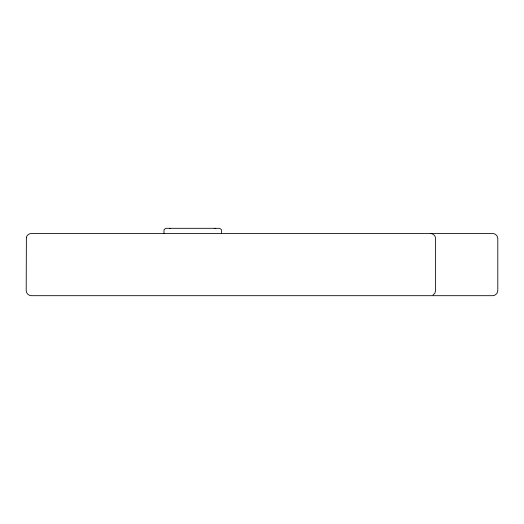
<?xml version="1.0" encoding="UTF-8"?>
<svg xmlns="http://www.w3.org/2000/svg" width="524" height="524" viewBox="0 0 524 524"><rect width="100%" height="100%" fill="white"/><g stroke="black" fill="none" stroke-linecap="round" stroke-linejoin="round"><path stroke-width="0.79" d="M164.012 229.853L163.94 233.494M164.215 229.348L166.016 228.313L219.392 228.313L221.187 229.348M433.021 294.992L434.913 293.093L435.608 290.506L435.608 238.682C435.627 235.905 433.204 233.481 430.427 233.494M214.729 228.595L215.764 228.313M169.638 228.313L170.68 228.595M221.397 229.853L221.462 233.494M26.377 237.339L26.2 290.506C26.18 293.276 28.61 295.706 31.381 295.687L492.606 295.687C495.383 295.706 497.82 293.283 497.8 290.506L497.8 238.682C497.82 235.905 495.39 233.481 492.619 233.494L31.394 233.494C29.102 233.508 26.986 235.125 26.377 237.339"/></g></svg>
